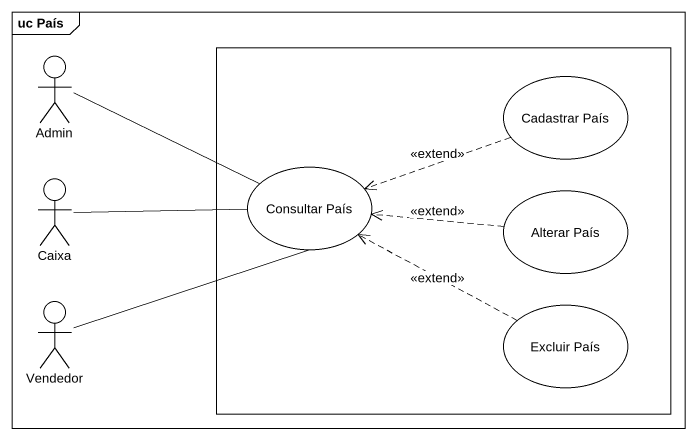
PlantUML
@startuml
mainframe uc País
actor Admin
rectangle " " as rectangle1 {
  usecase "Cadastrar País" as Cadastrar_País
  usecase "Consultar País" as Consultar_País
  usecase "Alterar País" as Alterar_País
  usecase "Excluir País" as Excluir_País
}
actor Caixa
actor Vendedor
Admin -right- Consultar_País
Cadastrar_País .left.> Consultar_País : <<extend>>
Caixa -right- Consultar_País
Alterar_País .left.> Consultar_País : <<extend>>
Vendedor -right- Consultar_País
Excluir_País .left.> Consultar_País : <<extend>>
@enduml
